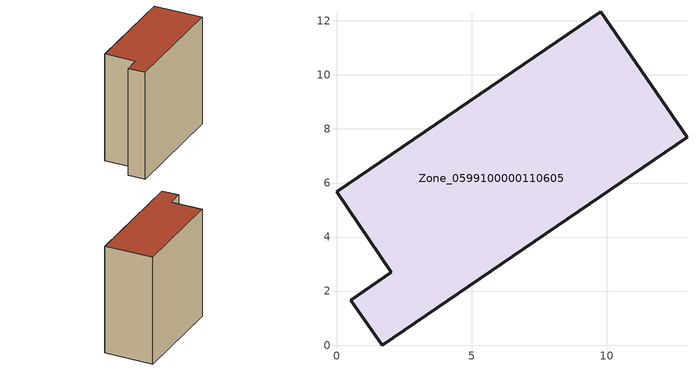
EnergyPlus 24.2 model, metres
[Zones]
Zone_0599100000110605
 floor ground (C_G): 9.78,12.34 12.97,7.69 1.7,0 0.53,1.66 2.02,2.7 0,5.68 z0
 wall outside (C_F): 12.97,7.69 9.78,12.34 0,5.68 2.02,2.7 0.53,1.66 1.7,0 12.97,7.69 z0:12.81
 roof outside (C_R): 1.7,0 12.97,7.69 9.78,12.34 0,5.68 2.02,2.7 0.53,1.66 z12.81
[BUILDING]
Pand.0599100000110605: North Axis=0; Terrain=City; Loads Convergence Tolerance Value=0.04; Temperature Convergence Tolerance Value=0.4; Solar Distribution=FullExterior; Maximum Number of Warmup Days=25; Minimum Number of Warmup Days=1
[Site:Location]
Rotterdam.The.Hague.AP_ZH_NLD Design_Conditions: Latitude=51.96; Longitude=4.45; Time Zone=1; Elevation=-4.5
[SITE:GROUNDTEMPERATURE:BUILDINGSURFACE]
18, 18, 18, 18, 18, 18, 18, 18, 18, 18, 18, 18
[MATERIAL] Thermal Absorptance=0.9; Solar Absorptance=0.7; Visible Absorptance=0.7
Name | Roughness | Thickness | Conductivity | Density | Specific Heat
G.TI.1946 | MediumSmooth | 0.15 | 1 | 540 | 1210
F.TI.1946 | Rough | 0.3 | 0.857143 | 1920 | 840
R.TI.1946 | MediumRough | 0.2 | 0.1 | 1500 | 1000
[CONSTRUCTION]
C_G: G.TI.1946
C_F: F.TI.1946
C_R: R.TI.1946
[ZONE]
Zone_0599100000110605: Type=1; Multiplier=1; Ceiling Height=Autocalculate; Volume=Autocalculate; Floor Area=autocalculate; Part of Total Floor Area=Yes
[ZONEINFILTRATION:DESIGNFLOWRATE]
Infil_Zone_0599100000110605: Zone or ZoneList or Space or SpaceList=Zone_0599100000110605; Schedule=AlwaysOn; Design Flow Rate Calculation Method=Flow/Area; Flow Rate per Floor Area=0.003; Constant Term Coefficient=1; Temperature Term Coefficient=0; Velocity Term Coefficient=0; Velocity Squared Term Coefficient=0
[HVACTEMPLATE:ZONE:IDEALLOADSAIRSYSTEM]
Zone_0599100000110605: Maximum Heating Supply Air Temperature=50; Minimum Cooling Supply Air Temperature=13; Maximum Heating Supply Air Humidity Ratio=0.0156; Minimum Cooling Supply Air Humidity Ratio=0.0077; Heating Limit=NoLimit; Cooling Limit=NoLimit; Dehumidification Control Type=ConstantSensibleHeatRatio; Cooling Sensible Heat Ratio=0.7; Dehumidification Setpoint=60; Humidification Control Type=None; Humidification Setpoint=30; Outdoor Air Method=None; Outdoor Air Flow Rate per Person=0.00944; Outdoor Air Flow Rate per Zone Floor Area=0; Outdoor Air Flow Rate per Zone=0; Demand Controlled Ventilation Type=None; Outdoor Air Economizer Type=NoEconomizer; Heat Recovery Type=None; Sensible Heat Recovery Effectiveness=0.7; Latent Heat Recovery Effectiveness=0.65
[ZONECONTROL:THERMOSTAT]
ThermostatControl_Zone_0599100000110605: Zone or ZoneList=Zone_0599100000110605; Control Type Schedule=DualSetpointControlType; Control 1=Thermostat_Zone_0599100000110605; Temperature Difference Between Cutout And Setpoint=0
[THERMOSTATSETPOINT:DUALSETPOINT]
Thermostat_Zone_0599100000110605: Heating Setpoint Temperature Schedule=HeatingSetpoint_Zone_0599100000110605; Cooling Setpoint Temperature Schedule=CoolingSetpoint_Zone_0599100000110605
[SCHEDULE:COMPACT]
HeatingSetpoint_Zone_0599100000110605: Through: 12/31, For: AllDays, Until: 24:00, 21
CoolingSetpoint_Zone_0599100000110605: Through: 12/31, For: AllDays, Until: 24:00, 24
DualSetpointControlType: Through: 12/31, For: AllDays, Until: 24:00, 4
AlwaysOn: Through: 12/31, For: AllDays, Until: 24:00, 1
